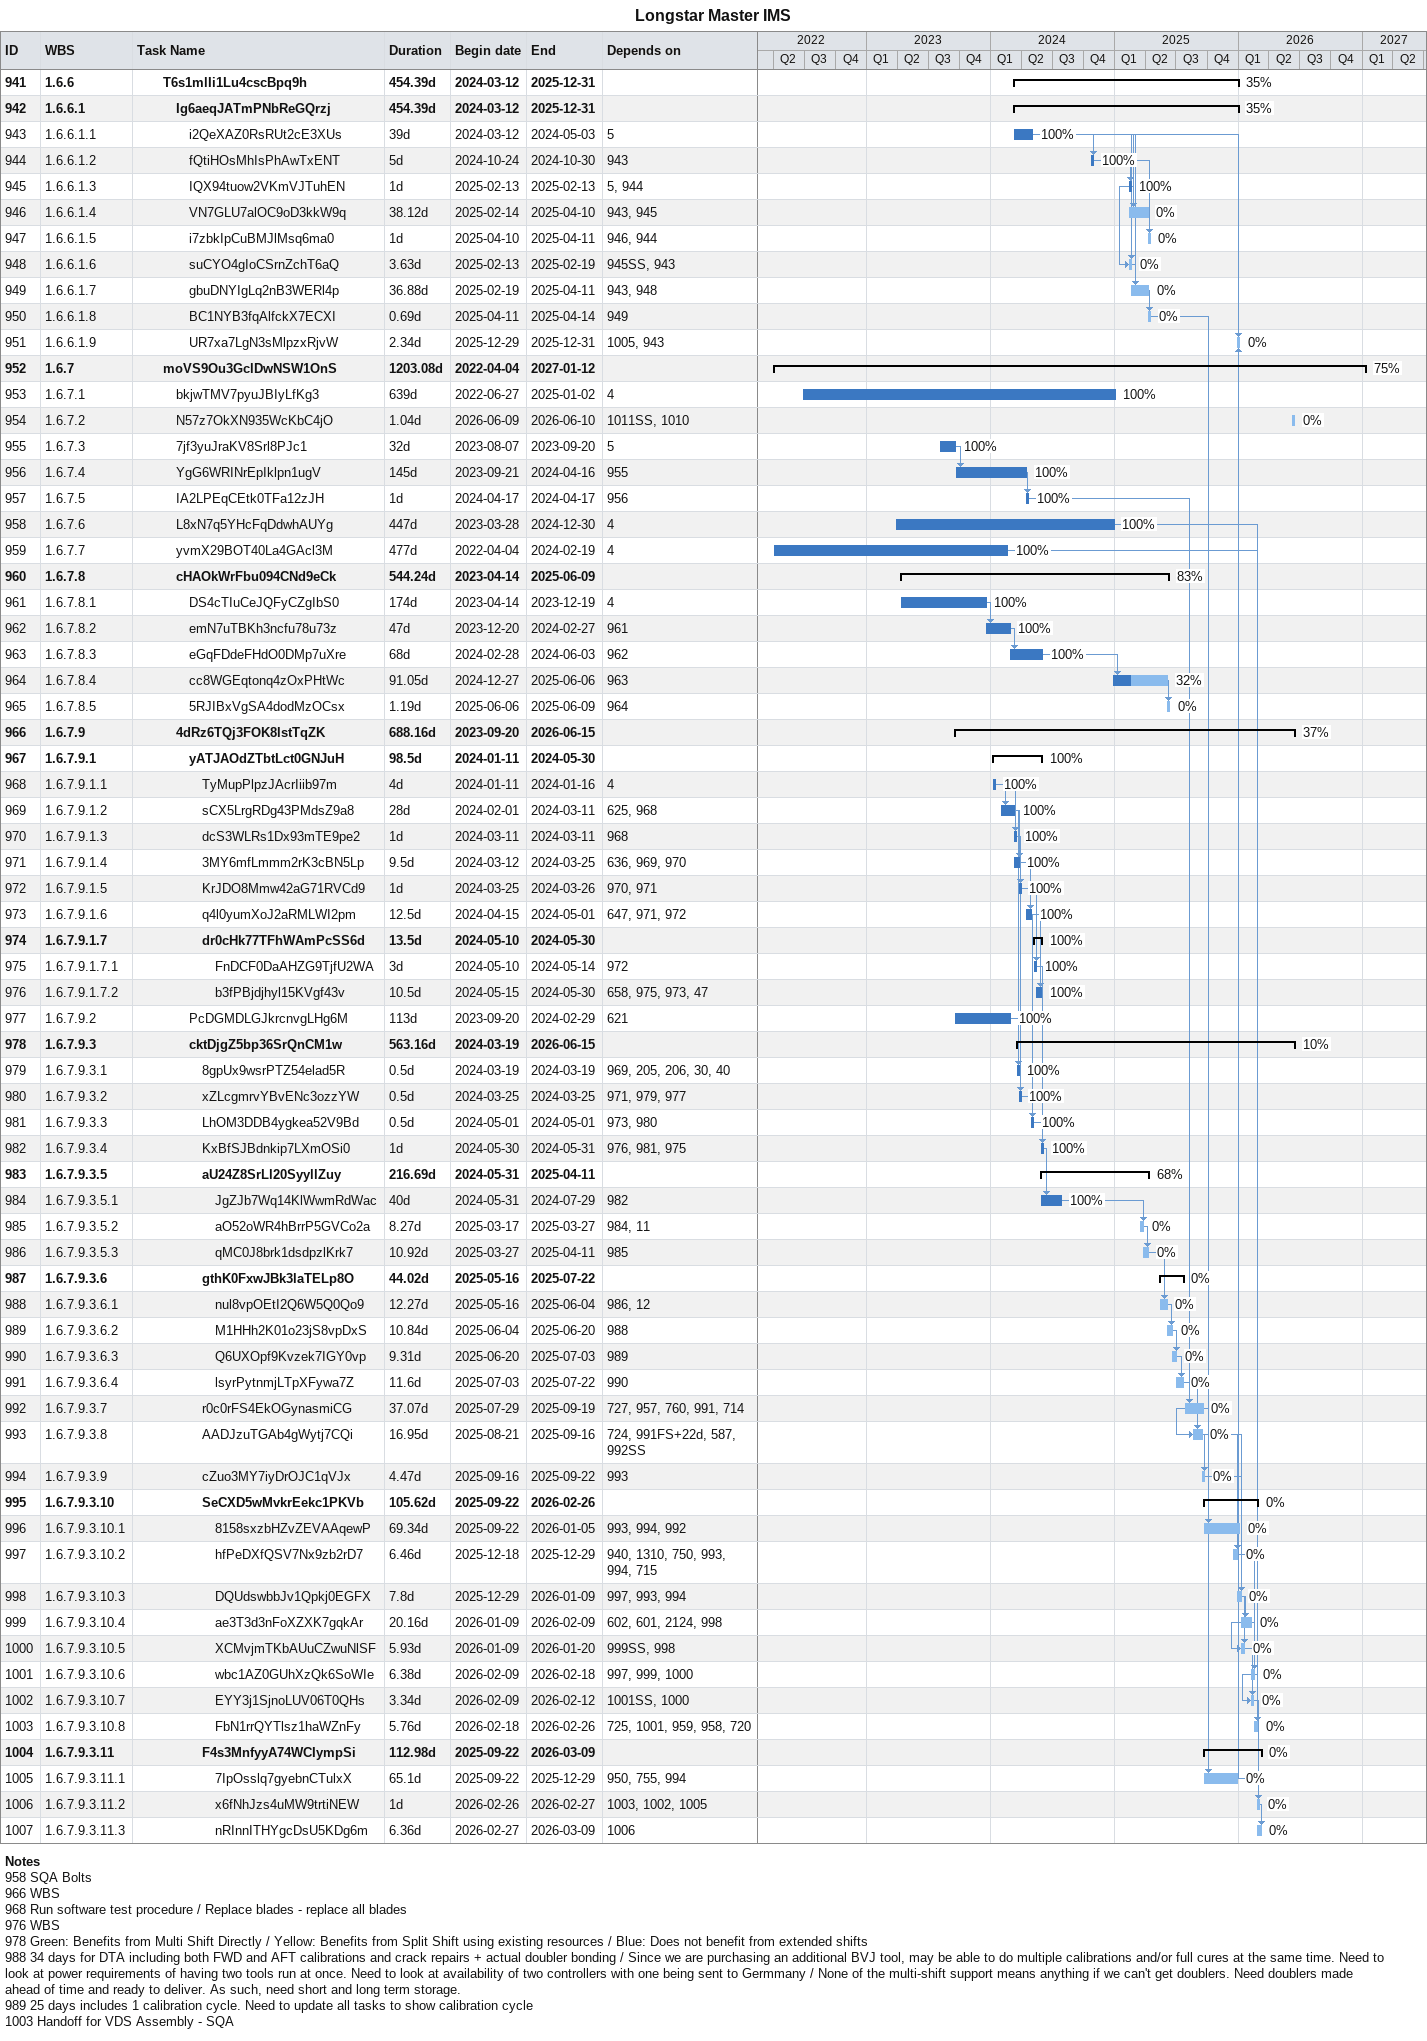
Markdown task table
Longstar Master IMS

| ID | WBS | Task | Duration | Start | Finish | Predecessors | % complete |
|---|---|---|---|---|---|---|---|
| 941 | 1.6.6 | **T6s1mlIi1Lu4cscBpq9h** | 454.39d | 2024-03-12 | 2025-12-31 |  | 35 |
| 942 | 1.6.6.1 | **Ig6aeqJATmPNbReGQrzj** | 454.39d | 2024-03-12 | 2025-12-31 |  | 35 |
| 943 | 1.6.6.1.1 | i2QeXAZ0RsRUt2cE3XUs | 39d | 2024-03-12 | 2024-05-03 | 5 | 100 |
| 944 | 1.6.6.1.2 | fQtiHOsMhIsPhAwTxENT | 5d | 2024-10-24 | 2024-10-30 | 943 | 100 |
| 945 | 1.6.6.1.3 | IQX94tuow2VKmVJTuhEN | 1d | 2025-02-13 | 2025-02-13 | 5, 944 | 100 |
| 946 | 1.6.6.1.4 | VN7GLU7alOC9oD3kkW9q | 38.12d | 2025-02-14 | 2025-04-10 | 943, 945 | 0 |
| 947 | 1.6.6.1.5 | i7zbkIpCuBMJlMsq6ma0 | 1d | 2025-04-10 | 2025-04-11 | 946, 944 | 0 |
| 948 | 1.6.6.1.6 | suCYO4gIoCSrnZchT6aQ | 3.63d | 2025-02-13 | 2025-02-19 | 945SS, 943 | 0 |
| 949 | 1.6.6.1.7 | gbuDNYIgLq2nB3WERl4p | 36.88d | 2025-02-19 | 2025-04-11 | 943, 948 | 0 |
| 950 | 1.6.6.1.8 | BC1NYB3fqAlfckX7ECXI | 0.69d | 2025-04-11 | 2025-04-14 | 949 | 0 |
| 951 | 1.6.6.1.9 | UR7xa7LgN3sMlpzxRjvW | 2.34d | 2025-12-29 | 2025-12-31 | 1005, 943 | 0 |
| 952 | 1.6.7 | **moVS9Ou3GclDwNSW1OnS** | 1203.08d | 2022-04-04 | 2027-01-12 |  | 75 |
| 953 | 1.6.7.1 | bkjwTMV7pyuJBIyLfKg3 | 639d | 2022-06-27 | 2025-01-02 | 4 | 100 |
| 954 | 1.6.7.2 | N57z7OkXN935WcKbC4jO | 1.04d | 2026-06-09 | 2026-06-10 | 1011SS, 1010 | 0 |
| 955 | 1.6.7.3 | 7jf3yuJraKV8Srl8PJc1 | 32d | 2023-08-07 | 2023-09-20 | 5 | 100 |
| 956 | 1.6.7.4 | YgG6WRINrEpIklpn1ugV | 145d | 2023-09-21 | 2024-04-16 | 955 | 100 |
| 957 | 1.6.7.5 | IA2LPEqCEtk0TFa12zJH | 1d | 2024-04-17 | 2024-04-17 | 956 | 100 |
| 958 | 1.6.7.6 | L8xN7q5YHcFqDdwhAUYg | 447d | 2023-03-28 | 2024-12-30 | 4 | 100 |
| 959 | 1.6.7.7 | yvmX29BOT40La4GAcl3M | 477d | 2022-04-04 | 2024-02-19 | 4 | 100 |
| 960 | 1.6.7.8 | **cHAOkWrFbu094CNd9eCk** | 544.24d | 2023-04-14 | 2025-06-09 |  | 83 |
| 961 | 1.6.7.8.1 | DS4cTIuCeJQFyCZgIbS0 | 174d | 2023-04-14 | 2023-12-19 | 4 | 100 |
| 962 | 1.6.7.8.2 | emN7uTBKh3ncfu78u73z | 47d | 2023-12-20 | 2024-02-27 | 961 | 100 |
| 963 | 1.6.7.8.3 | eGqFDdeFHdO0DMp7uXre | 68d | 2024-02-28 | 2024-06-03 | 962 | 100 |
| 964 | 1.6.7.8.4 | cc8WGEqtonq4zOxPHtWc | 91.05d | 2024-12-27 | 2025-06-06 | 963 | 32 |
| 965 | 1.6.7.8.5 | 5RJIBxVgSA4dodMzOCsx | 1.19d | 2025-06-06 | 2025-06-09 | 964 | 0 |
| 966 | 1.6.7.9 | **4dRz6TQj3FOK8lstTqZK** | 688.16d | 2023-09-20 | 2026-06-15 |  | 37 |
| 967 | 1.6.7.9.1 | **yATJAOdZTbtLct0GNJuH** | 98.5d | 2024-01-11 | 2024-05-30 |  | 100 |
| 968 | 1.6.7.9.1.1 | TyMupPlpzJAcrIiib97m | 4d | 2024-01-11 | 2024-01-16 | 4 | 100 |
| 969 | 1.6.7.9.1.2 | sCX5LrgRDg43PMdsZ9a8 | 28d | 2024-02-01 | 2024-03-11 | 625, 968 | 100 |
| 970 | 1.6.7.9.1.3 | dcS3WLRs1Dx93mTE9pe2 | 1d | 2024-03-11 | 2024-03-11 | 968 | 100 |
| 971 | 1.6.7.9.1.4 | 3MY6mfLmmm2rK3cBN5Lp | 9.5d | 2024-03-12 | 2024-03-25 | 636, 969, 970 | 100 |
| 972 | 1.6.7.9.1.5 | KrJDO8Mmw42aG71RVCd9 | 1d | 2024-03-25 | 2024-03-26 | 970, 971 | 100 |
| 973 | 1.6.7.9.1.6 | q4l0yumXoJ2aRMLWI2pm | 12.5d | 2024-04-15 | 2024-05-01 | 647, 971, 972 | 100 |
| 974 | 1.6.7.9.1.7 | **dr0cHk77TFhWAmPcSS6d** | 13.5d | 2024-05-10 | 2024-05-30 |  | 100 |
| 975 | 1.6.7.9.1.7.1 | FnDCF0DaAHZG9TjfU2WA | 3d | 2024-05-10 | 2024-05-14 | 972 | 100 |
| 976 | 1.6.7.9.1.7.2 | b3fPBjdjhyl15KVgf43v | 10.5d | 2024-05-15 | 2024-05-30 | 658, 975, 973, 47 | 100 |
| 977 | 1.6.7.9.2 | PcDGMDLGJkrcnvgLHg6M | 113d | 2023-09-20 | 2024-02-29 | 621 | 100 |
| 978 | 1.6.7.9.3 | **cktDjgZ5bp36SrQnCM1w** | 563.16d | 2024-03-19 | 2026-06-15 |  | 10 |
| 979 | 1.6.7.9.3.1 | 8gpUx9wsrPTZ54elad5R | 0.5d | 2024-03-19 | 2024-03-19 | 969, 205, 206, 30, 40 | 100 |
| 980 | 1.6.7.9.3.2 | xZLcgmrvYBvENc3ozzYW | 0.5d | 2024-03-25 | 2024-03-25 | 971, 979, 977 | 100 |
| 981 | 1.6.7.9.3.3 | LhOM3DDB4ygkea52V9Bd | 0.5d | 2024-05-01 | 2024-05-01 | 973, 980 | 100 |
| 982 | 1.6.7.9.3.4 | KxBfSJBdnkip7LXmOSi0 | 1d | 2024-05-30 | 2024-05-31 | 976, 981, 975 | 100 |
| 983 | 1.6.7.9.3.5 | **aU24Z8SrLl20SyyllZuy** | 216.69d | 2024-05-31 | 2025-04-11 |  | 68 |
| 984 | 1.6.7.9.3.5.1 | JgZJb7Wq14KlWwmRdWac | 40d | 2024-05-31 | 2024-07-29 | 982 | 100 |
| 985 | 1.6.7.9.3.5.2 | aO52oWR4hBrrP5GVCo2a | 8.27d | 2025-03-17 | 2025-03-27 | 984, 11 | 0 |
| 986 | 1.6.7.9.3.5.3 | qMC0J8brk1dsdpzlKrk7 | 10.92d | 2025-03-27 | 2025-04-11 | 985 | 0 |
| 987 | 1.6.7.9.3.6 | **gthK0FxwJBk3laTELp8O** | 44.02d | 2025-05-16 | 2025-07-22 |  | 0 |
| 988 | 1.6.7.9.3.6.1 | nul8vpOEtI2Q6W5Q0Qo9 | 12.27d | 2025-05-16 | 2025-06-04 | 986, 12 | 0 |
| 989 | 1.6.7.9.3.6.2 | M1HHh2K01o23jS8vpDxS | 10.84d | 2025-06-04 | 2025-06-20 | 988 | 0 |
| 990 | 1.6.7.9.3.6.3 | Q6UXOpf9Kvzek7IGY0vp | 9.31d | 2025-06-20 | 2025-07-03 | 989 | 0 |
| 991 | 1.6.7.9.3.6.4 | lsyrPytnmjLTpXFywa7Z | 11.6d | 2025-07-03 | 2025-07-22 | 990 | 0 |
| 992 | 1.6.7.9.3.7 | r0c0rFS4EkOGynasmiCG | 37.07d | 2025-07-29 | 2025-09-19 | 727, 957, 760, 991, 714 | 0 |
| 993 | 1.6.7.9.3.8 | AADJzuTGAb4gWytj7CQi | 16.95d | 2025-08-21 | 2025-09-16 | 724, 991FS+22d, 587, 992SS | 0 |
| 994 | 1.6.7.9.3.9 | cZuo3MY7iyDrOJC1qVJx | 4.47d | 2025-09-16 | 2025-09-22 | 993 | 0 |
| 995 | 1.6.7.9.3.10 | **SeCXD5wMvkrEekc1PKVb** | 105.62d | 2025-09-22 | 2026-02-26 |  | 0 |
| 996 | 1.6.7.9.3.10.1 | 8158sxzbHZvZEVAAqewP | 69.34d | 2025-09-22 | 2026-01-05 | 993, 994, 992 | 0 |
| 997 | 1.6.7.9.3.10.2 | hfPeDXfQSV7Nx9zb2rD7 | 6.46d | 2025-12-18 | 2025-12-29 | 940, 1310, 750, 993, 994, 715 | 0 |
| 998 | 1.6.7.9.3.10.3 | DQUdswbbJv1Qpkj0EGFX | 7.8d | 2025-12-29 | 2026-01-09 | 997, 993, 994 | 0 |
| 999 | 1.6.7.9.3.10.4 | ae3T3d3nFoXZXK7gqkAr | 20.16d | 2026-01-09 | 2026-02-09 | 602, 601, 2124, 998 | 0 |
| 1000 | 1.6.7.9.3.10.5 | XCMvjmTKbAUuCZwuNlSF | 5.93d | 2026-01-09 | 2026-01-20 | 999SS, 998 | 0 |
| 1001 | 1.6.7.9.3.10.6 | wbc1AZ0GUhXzQk6SoWIe | 6.38d | 2026-02-09 | 2026-02-18 | 997, 999, 1000 | 0 |
| 1002 | 1.6.7.9.3.10.7 | EYY3j1SjnoLUV06T0QHs | 3.34d | 2026-02-09 | 2026-02-12 | 1001SS, 1000 | 0 |
| 1003 | 1.6.7.9.3.10.8 | FbN1rrQYTlsz1haWZnFy | 5.76d | 2026-02-18 | 2026-02-26 | 725, 1001, 959, 958, 720 | 0 |
| 1004 | 1.6.7.9.3.11 | **F4s3MnfyyA74WCIympSi** | 112.98d | 2025-09-22 | 2026-03-09 |  | 0 |
| 1005 | 1.6.7.9.3.11.1 | 7IpOsslq7gyebnCTulxX | 65.1d | 2025-09-22 | 2025-12-29 | 950, 755, 994 | 0 |
| 1006 | 1.6.7.9.3.11.2 | x6fNhJzs4uMW9trtiNEW | 1d | 2026-02-26 | 2026-02-27 | 1003, 1002, 1005 | 0 |
| 1007 | 1.6.7.9.3.11.3 | nRInnITHYgcDsU5KDg6m | 6.36d | 2026-02-27 | 2026-03-09 | 1006 | 0 |

Notes
- 958: SQA Bolts
- 966: WBS
- 968: Run software test procedure / Replace blades - replace all blades
- 976: WBS
- 978: Green: Benefits from Multi Shift Directly / Yellow: Benefits from Split Shift using existing resources / Blue: Does not benefit from extended shifts
- 988: 34 days for DTA including both FWD and AFT calibrations and crack repairs + actual doubler bonding / Since we are purchasing an additional BVJ tool, may be able to do multiple calibrations and/or full cures at the same time. Need to look at power requirements of having two tools run at once. Need to look at availability of two controllers with one being sent to Germmany / None of the multi-shift support means anything if we can't get doublers. Need doublers made ahead of time and ready to deliver. As such, need short and long term storage.
- 989: 25 days includes 1 calibration cycle. Need to update all tasks to show calibration cycle
- 1003: Handoff for VDS Assembly - SQA
